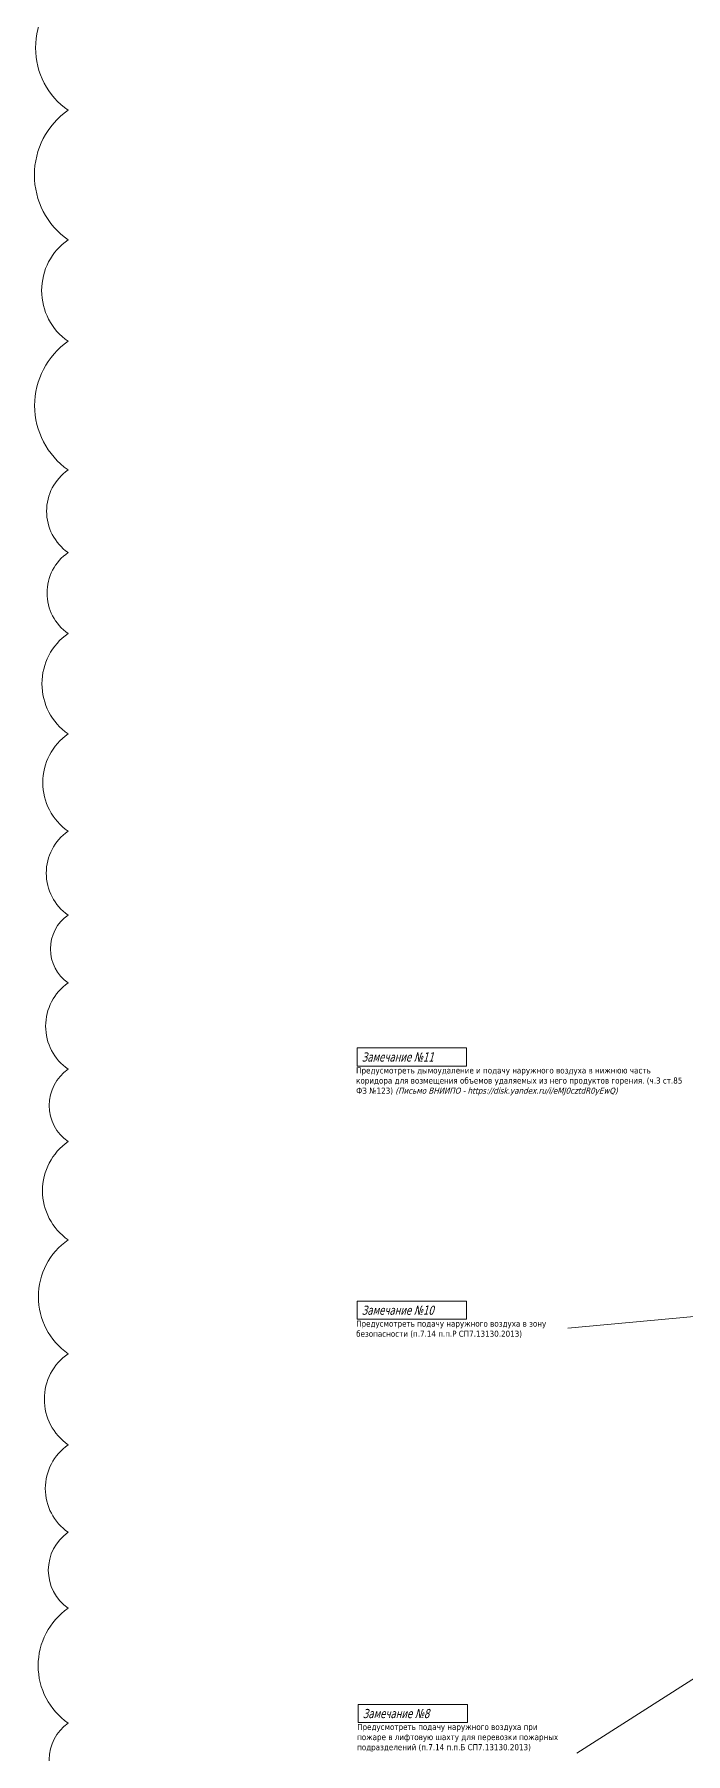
# Model space of a CAD drawing. Header units: millimetres. Extents: x -584918 to 2941280, y 3000189 to 4229862.
# Drawn here: x -584799 to -520436, y 3821962 to 3991821 of the extents above; entities that cross this region are included whole.
import ezdxf

# ---------------------------------------------------------------- set-up
doc = ezdxf.new("R2010")
doc.units = ezdxf.units.MM
doc.layers.add('экспертиза ДУ', color=1, linetype='Continuous', lineweight=0)
doc.styles.add('ЭКСПЕРТИЗА', font='tahoma.ttf')

msp = doc.modelspace()

# ---------------------------------------------------------------- linework, layer by layer
at = {"layer": 'экспертиза ДУ', "color": 2}
msp.add_lwpolyline([(-581467.44, 3996677.062, 0.52056705), (-581467.44, 3984317.473, 0.52056705), (-581467.44, 3971528.59, 0.52056705), (-581467.44, 3961495.732, 0.52056705), (-581467.44, 3948793.318, 0.52056705), (-581467.44, 3940627.582, 0.52056705), (-581467.44, 3932630.715, 0.52056705), (-581467.44, 3922704.468, 0.52056705), (-581467.44, 3913098.666, 0.52056705), (-581467.44, 3904809.838, 0.52056705), (-581467.44, 3898108.381, 0.52056705), (-581467.44, 3889577.847, 0.52056705), (-581467.44, 3882426.546, 0.52056705), (-581467.44, 3872721.457, 0.52056705), (-581467.44, 3861475.793, 0.52056705), (-581467.44, 3852473.24, 0.52056705), (-581467.44, 3843828.77, 0.52056705), (-581467.44, 3836328.745, 0.52056705), (-581467.44, 3824966.907, 0.52056705), (-581467.44, 3817793.836, 0.52056705)], format="xyb", dxfattribs=at)
at = {"layer": 'экспертиза ДУ', "lineweight": 0}
for points in [[(-552887.268, 3891686.875), (-542087.268, 3891686.875), (-542087.268, 3889886.875), (-552887.268, 3889886.875), (-552887.268, 3891686.875)], [(-552886.962, 3866670.566), (-542086.962, 3866670.566), (-542086.962, 3864870.566), (-552886.962, 3864870.566), (-552886.962, 3866670.566)], [(-552787.272, 3826822.927), (-541987.272, 3826822.927), (-541987.272, 3825022.927), (-552787.272, 3825022.927), (-552787.272, 3826822.927)]]:
    msp.add_lwpolyline(points, dxfattribs=at)
at = {"layer": 'экспертиза ДУ'}
for points in [[(-531200.006, 3821992.029), (-449872.615, 3873826.916)], [(-450036.542, 3871559.005), (-532070.006, 3864002.029)]]:
    msp.add_lwpolyline(points, dxfattribs=at)

# ---------------------------------------------------------------- texts
at = {"layer": 'экспертиза ДУ', "lineweight": 0, "style": 'ЭКСПЕРТИЗА', "oblique": 14.99997778, "width": 0.8}
for s, p in [('Замечание №11', (-552437.268, 3890336.875)), ('Замечание №10', (-552436.962, 3865320.566)), ('Замечание №8', (-552337.272, 3825472.927))]:
    msp.add_text(s, height=900, dxfattribs=at).set_placement(p)
at = {"layer": 'экспертиза ДУ', "color": 6, "ltscale": 100, "char_height": 600, "attachment_point": 1, "style": 'ЭКСПЕРТИЗА'}
for s, insert, width in [('{\\C256;Предусмотреть дымоудаление и подачу наружного воздуха в нижнюю часть \\A1;коридора\\A0; для возмещения объемов удаляемых из него продуктов горения. (ч.3 ст.85 ФЗ №123) \\fTahoma|b0|i1|c204|p34;(Письмо ВНИИПО - https://disk.yandex.ru/i/eMJ0cztdR0yEwQ)}', (-553000.003, 3889761.438), 32500), ('{\\C256;Предусмотреть подачу наружного воздуха в зону безопасности (п.7.14 п.п.Р СП7.13130.2013)}', (-552999.697, 3864745.129), 20681.09928), ('{\\C256;Предусмотреть подачу наружного воздуха при пожаре в лифтовую шахту для перевозки пожарных подразделений (п.7.14 п.п.Б СП7.13130.2013)}', (-552900.006, 3824897.49), 20681.09928)]:
    msp.add_mtext(s, dxfattribs=dict(at, insert=insert, width=width))

doc.saveas('drawing.dxf')
